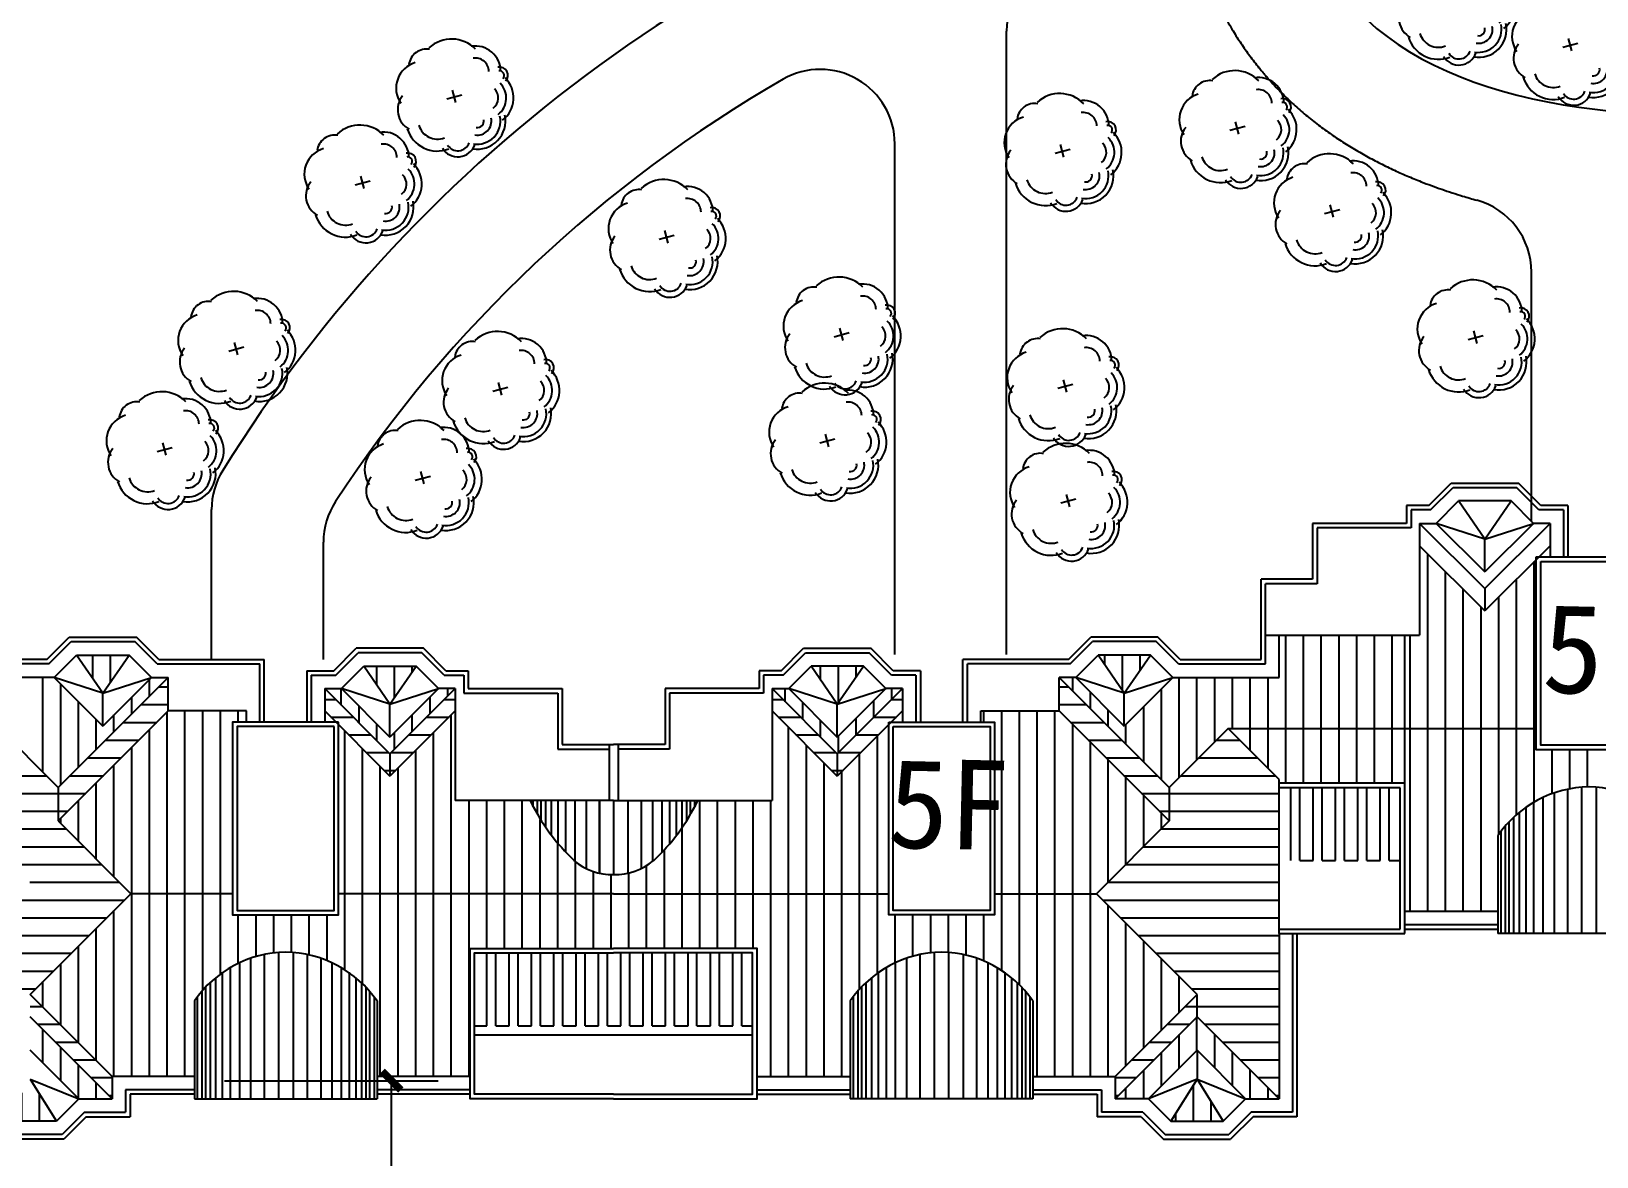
# Model space of a CAD drawing. Extents: x 225694 to 1397201, y -46174 to 794826.
# Drawn here: x 622000 to 663991, y 301805 to 331984 of the extents above; entities that cross this region are included whole.
import ezdxf
from ezdxf.enums import TextEntityAlignment as Align

# ---------------------------------------------------------------- set-up
doc = ezdxf.new("R2010")
doc.units = 0
doc.header["$LTSCALE"] = 0.5
doc.header["$MEASUREMENT"] = 0
for name, color, linetype in [('08-树', 73, 'Continuous'), ('1', 4, 'Continuous'), ('KJ', 8, 'Continuous'), ('PUB_DIM', 3, 'Continuous'), ('ZJ', 7, 'Continuous'), ('屋顶', 135, 'Continuous'), ('树', 124, 'Continuous'), ('路', 40, 'Continuous')]:
    doc.layers.add(name, color=color, linetype=linetype)
doc.styles.add('DIM_FONT', font='SIMPLEX.shx', dxfattribs={"width": 0.8})
doc.styles.add('等线体', font='')
doc.styles.get('等线体').set_extended_font_data('黑体')
doc.dimstyles.new('DIMN500', dxfattribs={"dimscale": 5, "dimtxt": 300, "dimasz": 100, "dimexe": 250, "dimexo": 300, "dimgap": 150, "dimtad": 1, "dimdec": 0, "dimzin": 0, "dimdsep": 46, "dimtxsty": 'DIM_FONT', "dimcen": 0.09, "dimclrt": 7, "dimazin": 2, "dimtfac": 1, "dimtdec": 0, "dimtix": 1, "dimtmove": 2, "dimatfit": 3, "dimfxl": 1, "dimtolj": 1, "dimtzin": 0, "dimarcsym": 0})
pattern_1 = [(90, (-2428162.5, -3655951.4), (-476.25, 3e-14), [])]

# ---------------------------------------------------------------- blocks, each defined once
blk = doc.blocks.new('桂花')
at = {"layer": '08-树', "linetype": 'ByBlock'}
for p, q in [((0, 0), (-316, 0)), ((-149, -187), (-149, 195))]:
    blk.add_line(p, q, dxfattribs=at)
for centre, radius, start, end in [((-612, 656), 626, 75.2533, 173.8893), ((-367, 1210), 204, 31.9374, 177.2865), ((-367, 1210), 110, 31.9374, 177.2865), ((79, 732), 688, 22.6842, 120.5814), ((79, 732), 509, 22.6842, 120.5814), ((-743, 93), 815, 118.8409, 207.9925), ((-612, 656), 332, 75.2533, 173.8893), ((79, 732), 314, 22.6842, 120.5814), ((574, 395), 565, 335.0514, 87.0482), ((574, 395), 687, 335.0514, 87.0482), ((574, 395), 158, 335.0514, 87.0482), ((574, 395), 344, 335.0514, 87.0482), ((868, -183), 294, 286.7742, 55.2785), ((868, -183), 443, 286.7742, 55.2785), ((-1031, -465), 437, 155.3763, 247.6372), ((-552, -692), 652, 181.4394, 289.2262), ((287, -545), 475, 271.8981, 6.291), ((287, -545), 769, 271.8981, 6.291), ((-59, -897), 543, 216.0983, 316.3439)]:
    blk.add_arc(centre, radius, start, end, dxfattribs=at)
blk = doc.blocks.new('GUIHUA')
at = {"layer": '树', "linetype": 'ByBlock', "xscale": 1.0944, "yscale": 1.0944, "zscale": 1.0944}
blk.add_blockref('桂花', (169, -8), dxfattribs=at)
blk = doc.blocks.new('A$C314A2B11')
at = {"layer": '1'}
h = blk.add_hatch(dxfattribs=at)
h.set_pattern_fill('LINE', color=256, scale=150000, style=0)
h.set_pattern_definition([(0, (-603080871, -431817094), (0, 18750), [])])
h.paths.add_polyline_path([(52850, 11312), (55050, 13512), (55050, 16623), (54852, 16614), (52100, 13862), (52100, 12962), (50150, 11012), (52850, 8312), (52850, 7712), (55050, 5512), (55050, 9112)])
h.paths.add_polyline_path([(22300, 7962), (22300, 8862), (19350, 11812), (19350, 8512), (21550, 6312), (19350, 4112), (19350, 512), (21550, 2712), (21550, 3312), (24250, 6012)])
h.paths.add_polyline_path([(48551, 12749), (54929, 12608), (55007, 16126), (48629, 16267)], flags=9)
at = {"layer": 'KJ', "linetype": 'Continuous'}
h = blk.add_hatch(dxfattribs=at)
h.set_pattern_fill('LINE,_O', color=256, scale=150, angle=90)
h.set_pattern_definition(pattern_1)
h.paths.add_polyline_path([(34234, 12980), (32826, 12980), (33530, 11959)])
h.paths.add_polyline_path([(26534, 12680), (25126, 12680), (25830, 11659)])
h.paths.add_polyline_path([(13830, 11659), (14534, 12680), (13126, 12680)])
h.paths.add_polyline_path([(6834, 12980), (5426, 12980), (6130, 11959)])
h.paths.add_polyline_path([(4884, 480), (4180, 1606), (3476, 480)])
h.paths.add_polyline_path([(36184, 480), (35480, 1606), (34776, 480)])
h = blk.add_hatch(dxfattribs=at)
h.set_pattern_fill('LINE,_O', color=256, scale=150)
h.set_pattern_definition([(0, (-2428162.5, -3655951.4), (0, 476.25), [])])
h.paths.add_polyline_path([(15580, 11480), (15580, 12080), (13830, 10330), (13830, 9730)])
h.paths.add_polyline_path([(13830, 10330), (12080, 12080), (12080, 11480), (12380, 11180), (12450, 11180), (12450, 11110), (13830, 9730)])
h.paths.add_polyline_path([(27210, 11110), (27210, 11180), (27280, 11180), (27580, 11480), (27580, 12080), (25830, 10330), (25830, 9730)])
h.paths.add_polyline_path([(24080, 12080), (24080, 11480), (25830, 9730), (25830, 10330)])
h = blk.add_hatch(dxfattribs=at)
h.set_pattern_fill('LINE,_O', color=256, scale=150, angle=90)
h.set_pattern_definition(pattern_1)
h.paths.add_polyline_path([(13830, 10776), (12526, 12080), (12080, 12080), (13830, 10330), (15580, 12080), (15134, 12080)])
h.paths.add_polyline_path([(25830, 10776), (24526, 12080), (24080, 12080), (25830, 10330), (27580, 12080), (27134, 12080)])
for p, q in [((41670, 6112), (41670, 15692)), ((42146, 6112), (42146, 15216)), ((44527, 9041), (44527, 15489)), ((42622, 6112), (42622, 14739)), ((44051, 8701), (44051, 15013)), ((43575, 8175), (43575, 14537)), ((43099, 6112), (43099, 14263)), ((37860, 9542), (37860, 13512)), ((38336, 9542), (38336, 13512)), ((38812, 9542), (38812, 13512)), ((39289, 9542), (39289, 13512)), ((39765, 9542), (39765, 13512)), ((40241, 9542), (40241, 13512)), ((40717, 9542), (40717, 13512)), ((41194, 6112), (41194, 13512)), ((4522, 9838), (4522, 12380)), ((4999, 9499), (4999, 12208)), ((7380, 11880), (7380, 12326)), ((7856, 12356), (7856, 12380)), ((32145, 12015), (32145, 12380)), ((35002, 9702), (35002, 12380)), ((35479, 10179), (35479, 12380)), ((35955, 10655), (35955, 12380)), ((36431, 11012), (36431, 12380)), ((36907, 10416), (36907, 12380)), ((37384, 9940), (37384, 12380)), ((6904, 11404), (6904, 11850)), ((7626, 12126), (7880, 12126)), ((31780, 12126), (32034, 12126)), ((32621, 11539), (32621, 11985)), ((34526, 9634), (34526, 12073)), ((5475, 9975), (5475, 11731)), ((6427, 10927), (6427, 11374)), ((7150, 11650), (7880, 11650)), ((7856, 6580), (7856, 11456)), ((8332, 6580), (8332, 11480)), ((8809, 6580), (8809, 11480)), ((9285, 6580), (9285, 11480)), ((9761, 11180), (9761, 11480)), ((15476, 6580), (15476, 11376)), ((29764, 11180), (29764, 11480)), ((30240, 6580), (30240, 11480)), ((30716, 6580), (30716, 11480)), ((31192, 6580), (31192, 11480)), ((31669, 6580), (31669, 11480)), ((31780, 11650), (32510, 11650)), ((33097, 11063), (33097, 11509)), ((34050, 10110), (34050, 11596)), ((5951, 10451), (5951, 11255)), ((6674, 11174), (7574, 11174)), ((7380, 6580), (7380, 10980)), ((12619, 6580), (12619, 10941)), ((24525, 6580), (24525, 11035)), ((32086, 11174), (32986, 11174)), ((32145, 6580), (32145, 11115)), ((33574, 10586), (33574, 11120)), ((6197, 10697), (7097, 10697)), ((6904, 6580), (6904, 10504)), ((15000, 6580), (15000, 10900)), ((25001, 6580), (25001, 10559)), ((26906, 6580), (26906, 10806)), ((32563, 10697), (33463, 10697)), ((32621, 6580), (32621, 10639)), ((35997, 10697), (36627, 10697)), ((5721, 10221), (6621, 10221)), ((13095, 6580), (13095, 10465)), ((14524, 6580), (14524, 10424)), ((25477, 6580), (25477, 10083)), ((26430, 6580), (26430, 10330)), ((33039, 10221), (33939, 10221)), ((33097, 6897), (33097, 10163)), ((35521, 10221), (37103, 10221)), ((45004, 9262), (45004, 10442)), ((45480, 9391), (45480, 10442)), ((45956, 9441), (45956, 10442)), ((1980, 9745), (4615, 9745)), ((5245, 9745), (6145, 9745)), ((6427, 7033), (6427, 10027)), ((13571, 6580), (13571, 9989)), ((14047, 6580), (14047, 9947)), ((25954, 6580), (25954, 9854)), ((33515, 9745), (34415, 9745)), ((33574, 7374), (33574, 9686)), ((35045, 9745), (37579, 9745)), ((1980, 9269), (4930, 9269)), ((4930, 9269), (5669, 9269)), ((5951, 7509), (5951, 9551)), ((33991, 9269), (34730, 9269)), ((34730, 9269), (37680, 9269)), ((37996, 7467), (37996, 9422)), ((38236, 7467), (38236, 9422)), ((38596, 7467), (38596, 9422)), ((38836, 7467), (38836, 9422)), ((39196, 7467), (39196, 9422)), ((39436, 7467), (39436, 9422)), ((39796, 7467), (39796, 9422)), ((40036, 7467), (40036, 9422)), ((40396, 7467), (40396, 9422)), ((40636, 7467), (40636, 9422)), ((45057, 9281), (45057, 5512)), ((45417, 9379), (45417, 5512)), ((45797, 9434), (45797, 5512)), ((46187, 9434), (46187, 5512)), ((5475, 7985), (5475, 9075)), ((15952, 6580), (15952, 9080)), ((16429, 6580), (16429, 9080)), ((16905, 6580), (16905, 9080)), ((17381, 6580), (17381, 9080)), ((17670, 8920), (17670, 9080)), ((17790, 8702), (17790, 9080)), ((17890, 8538), (17890, 9080)), ((18010, 8356), (18010, 9080)), ((18160, 8150), (18160, 9080)), ((18340, 7926), (18340, 9080)), ((18550, 7694), (18550, 9080)), ((18800, 7452), (18800, 9080)), ((19100, 7260), (19100, 9080)), ((19450, 7131), (19450, 9080)), ((19460, 7133), (19460, 9080)), ((19840, 7094), (19840, 9080)), ((20220, 7133), (20220, 9080)), ((20580, 7260), (20580, 9080)), ((20880, 7452), (20880, 9080)), ((21130, 7694), (21130, 9080)), ((21340, 7926), (21340, 9080)), ((21520, 8150), (21520, 9080)), ((21670, 8356), (21670, 9080)), ((21790, 8538), (21790, 9080)), ((21890, 8702), (21890, 9080)), ((22010, 8920), (22010, 9080)), ((22144, 6580), (22144, 9080)), ((22620, 6580), (22620, 9080)), ((23096, 6580), (23096, 9080)), ((23572, 6580), (23572, 9080)), ((24049, 6580), (24049, 9080)), ((34050, 7850), (34050, 9210)), ((44297, 8906), (44297, 5512)), ((44507, 9029), (44507, 5512)), ((44757, 9160), (44757, 5512)), ((2268, 8792), (4930, 8792)), ((4930, 8792), (5192, 8792)), ((4999, 8461), (4999, 8599)), ((17857, 6580), (17857, 8558)), ((34468, 8792), (34730, 8792)), ((34526, 8326), (34526, 8734)), ((34730, 8792), (37680, 8792)), ((43847, 8505), (43847, 5512)), ((43967, 8625), (43967, 5512)), ((44117, 8757), (44117, 5512)), ((2744, 8316), (5144, 8316)), ((21667, 6580), (21667, 8353)), ((34516, 8316), (37680, 8316)), ((43627, 8246), (43627, 5512)), ((43747, 8395), (43747, 5512)), ((3220, 7840), (5620, 7840)), ((18334, 6580), (18334, 7911)), ((21191, 6580), (21191, 7759)), ((34040, 7840), (37680, 7840)), ((3696, 7364), (6096, 7364)), ((18810, 6580), (18810, 7428)), ((19286, 6580), (19286, 7176)), ((20715, 6580), (20715, 7335)), ((33564, 7364), (37680, 7364)), ((38236, 7467), (38596, 7467)), ((38836, 7467), (39196, 7467)), ((39436, 7467), (39796, 7467)), ((40036, 7467), (40396, 7467)), ((40636, 7467), (40930, 7467)), ((4173, 6887), (6573, 6887)), ((19762, 6580), (19762, 7094)), ((20239, 6580), (20239, 7137)), ((33087, 6887), (37680, 6887)), ((3711, 6411), (6711, 6411)), ((6904, 1680), (6904, 6580)), ((7380, 1680), (7380, 6580)), ((7856, 1680), (7856, 6580)), ((8332, 1680), (8332, 6580)), ((8809, 3992), (8809, 6580)), ((9285, 4427), (9285, 6580)), ((12619, 4538), (12619, 6580)), ((13095, 4162), (13095, 6580)), ((13571, 1680), (13571, 6580)), ((14047, 1680), (14047, 6580)), ((14524, 1680), (14524, 6580)), ((15000, 1680), (15000, 6580)), ((15476, 1680), (15476, 6580)), ((15952, 1680), (15952, 6580)), ((16429, 5110), (16429, 6580)), ((16905, 5110), (16905, 6580)), ((17381, 5110), (17381, 6580)), ((17857, 5110), (17857, 6580)), ((18334, 5110), (18334, 6580)), ((18810, 5110), (18810, 6580)), ((19286, 5110), (19286, 6580)), ((19762, 5110), (19762, 6580)), ((20239, 5110), (20239, 6580)), ((20715, 5110), (20715, 6580)), ((21191, 5110), (21191, 6580)), ((21667, 5110), (21667, 6580)), ((22144, 5110), (22144, 6580)), ((22620, 5110), (22620, 6580)), ((23096, 5110), (23096, 6580)), ((23572, 5110), (23572, 6580)), ((24049, 1680), (24049, 6580)), ((24525, 1680), (24525, 6580)), ((25001, 1680), (25001, 6580)), ((25477, 1680), (25477, 6580)), ((25954, 1680), (25954, 6580)), ((26430, 4023), (26430, 6580)), ((26906, 4447), (26906, 6580)), ((30240, 4521), (30240, 6580)), ((30716, 4136), (30716, 6580)), ((31192, 1680), (31192, 6580)), ((31669, 1680), (31669, 6580)), ((32145, 1680), (32145, 6580)), ((32621, 1680), (32621, 6580)), ((32949, 6411), (37680, 6411)), ((3235, 5935), (6235, 5935)), ((6427, 1680), (6427, 6127)), ((9761, 4713), (9761, 6010)), ((10237, 4894), (10237, 6010)), ((10714, 4990), (10714, 6010)), ((11190, 5004), (11190, 6010)), ((11666, 4936), (11666, 6010)), ((12142, 4785), (12142, 6010)), ((27382, 4726), (27382, 6010)), ((27859, 4902), (27859, 6010)), ((28335, 4993), (28335, 6010)), ((28811, 5002), (28811, 6010)), ((29287, 4929), (29287, 6010)), ((29764, 4774), (29764, 6010)), ((33097, 1680), (33097, 6263)), ((33425, 5935), (37680, 5935)), ((5951, 2109), (5951, 5651)), ((33574, 1974), (33574, 5786)), ((2759, 5459), (5759, 5459)), ((5475, 2585), (5475, 5175)), ((33901, 5459), (37680, 5459)), ((34050, 2450), (34050, 5310)), ((2282, 4982), (5282, 4982)), ((4999, 3061), (4999, 4699)), ((9793, 4728), (9793, 1080)), ((10093, 4849), (10093, 1080)), ((10453, 4947), (10453, 1080)), ((10843, 5002), (10843, 1080)), ((11233, 5002), (11233, 1080)), ((11613, 4947), (11613, 1080)), ((11973, 4849), (11973, 1080)), ((12273, 4728), (12273, 1080)), ((16426, 3035), (16426, 4990)), ((16666, 3035), (16666, 4990)), ((17026, 3035), (17026, 4990)), ((17266, 3035), (17266, 4990)), ((17626, 3035), (17626, 4990)), ((17866, 3035), (17866, 4990)), ((18226, 3035), (18226, 4990)), ((18466, 3035), (18466, 4990)), ((18826, 3035), (18826, 4990)), ((19066, 3035), (19066, 4990)), ((19426, 3035), (19426, 4990)), ((19666, 3035), (19666, 4990)), ((20026, 3035), (20026, 4990)), ((20266, 3035), (20266, 4990)), ((20626, 3035), (20626, 4990)), ((20866, 3035), (20866, 4990)), ((21226, 3035), (21226, 4990)), ((21466, 3035), (21466, 4990)), ((21826, 3035), (21826, 4990)), ((22066, 3035), (22066, 4990)), ((22426, 3035), (22426, 4990)), ((22666, 3035), (22666, 4990)), ((23026, 3035), (23026, 4990)), ((23266, 3035), (23266, 4990)), ((27387, 4728), (27387, 1080)), ((27687, 4849), (27687, 1080)), ((28047, 4947), (28047, 1080)), ((28427, 5002), (28427, 1080)), ((28817, 5002), (28817, 1080)), ((29207, 4947), (29207, 1080)), ((29567, 4849), (29567, 1080)), ((29867, 4728), (29867, 1080)), ((34378, 4982), (37680, 4982)), ((34526, 2926), (34526, 4834)), ((1980, 4506), (4806, 4506)), ((4522, 3538), (4522, 4222)), ((9153, 4325), (9153, 1080)), ((9333, 4474), (9333, 1080)), ((9543, 4597), (9543, 1080)), ((12523, 4597), (12523, 1080)), ((12733, 4474), (12733, 1080)), ((12913, 4325), (12913, 1080)), ((26747, 4325), (26747, 1080)), ((26927, 4474), (26927, 1080)), ((27137, 4597), (27137, 1080)), ((30117, 4597), (30117, 1080)), ((30327, 4474), (30327, 1080)), ((30507, 4325), (30507, 1080)), ((34854, 4506), (37680, 4506)), ((35002, 3402), (35002, 4358)), ((1980, 4030), (4330, 4030)), ((8663, 3814), (8663, 1080)), ((8783, 3963), (8783, 1080)), ((8883, 4073), (8883, 1080)), ((9003, 4193), (9003, 1080)), ((13063, 4193), (13063, 1080)), ((13183, 4073), (13183, 1080)), ((13283, 3963), (13283, 1080)), ((13403, 3814), (13403, 1080)), ((26257, 3814), (26257, 1080)), ((26377, 3963), (26377, 1080)), ((26477, 4073), (26477, 1080)), ((26597, 4193), (26597, 1080)), ((30657, 4193), (30657, 1080)), ((30777, 4073), (30777, 1080)), ((30877, 3963), (30877, 1080)), ((30997, 3814), (30997, 1080)), ((35330, 4030), (37680, 4030)), ((35479, 3879), (35479, 3881)), ((4180, 3554), (4506, 3554)), ((35154, 3554), (35480, 3554)), ((35480, 3554), (37680, 3554)), ((4383, 3077), (4983, 3077)), ((16100, 3035), (16426, 3035)), ((16666, 3035), (17026, 3035)), ((17266, 3035), (17626, 3035)), ((17866, 3035), (18226, 3035)), ((18466, 3035), (18826, 3035)), ((19066, 3035), (19426, 3035)), ((19666, 3035), (20026, 3035)), ((20266, 3035), (20626, 3035)), ((20866, 3035), (21226, 3035)), ((21466, 3035), (21826, 3035)), ((22066, 3035), (22426, 3035)), ((22666, 3035), (23026, 3035)), ((23266, 3035), (23560, 3035)), ((34677, 3077), (35277, 3077)), ((35479, 2382), (35479, 3279)), ((35683, 3077), (37680, 3077)), ((4522, 2041), (4522, 2938)), ((4859, 2601), (5459, 2601)), ((16100, 2795), (23560, 2795)), ((34201, 2601), (34801, 2601)), ((35002, 1906), (35002, 2802)), ((35955, 1909), (35955, 2805)), ((36159, 2601), (37680, 2601)), ((4999, 1565), (4999, 2461)), ((5335, 2125), (5935, 2125)), ((33725, 2125), (34325, 2125)), ((34526, 1430), (34526, 2326)), ((36431, 1432), (36431, 2329)), ((36635, 2125), (37680, 2125)), ((5475, 1089), (5475, 1985)), ((34050, 1080), (34050, 1850)), ((36907, 1080), (36907, 1853)), ((5811, 1649), (6380, 1649)), ((5951, 1080), (5951, 1509)), ((33280, 1649), (33849, 1649)), ((33574, 1080), (33574, 1374)), ((37111, 1649), (37680, 1649)), ((37384, 1080), (37384, 1376)), ((6288, 1172), (6380, 1172)), ((33280, 1172), (33372, 1172)), ((37588, 1172), (37680, 1172))]:
    blk.add_line(p, q, dxfattribs=at)
at = {"layer": '屋顶'}
for p, q in [((41698, 16992), (42298, 17592)), ((41747, 16872), (42347, 17472)), ((42298, 17592), (44102, 17592)), ((42347, 17472), (44053, 17472)), ((44653, 16872), (44053, 17472)), ((44702, 16992), (44102, 17592)), ((41698, 16992), (41100, 16992)), ((41100, 16992), (41100, 16512)), ((41100, 16992), (41100, 16512)), ((41747, 16872), (41220, 16872)), ((41220, 16872), (41220, 16392)), ((41220, 16872), (41220, 16392)), ((41896, 16512), (42496, 17112)), ((43904, 17112), (42496, 17112)), ((43200, 16091), (42496, 17112)), ((43200, 16091), (43904, 17112)), ((44504, 16512), (43904, 17112)), ((45310, 16872), (44653, 16872)), ((45430, 16992), (44702, 16992)), ((45310, 16872), (45310, 15612)), ((45430, 16992), (45430, 15612)), ((38580, 16512), (38580, 15012)), ((41100, 16512), (38580, 16512)), ((38700, 16392), (38700, 14892)), ((41220, 16392), (38700, 16392)), ((41450, 16512), (41896, 16512)), ((41450, 16512), (41450, 13512)), ((41450, 16512), (43200, 14762)), ((41896, 16512), (43200, 15208)), ((43200, 16091), (41896, 16512)), ((44950, 16512), (43200, 14762)), ((44504, 16512), (43200, 15208)), ((43200, 16091), (44504, 16512)), ((44950, 16512), (44504, 16512)), ((44950, 16512), (44950, 15612)), ((43200, 15208), (43200, 16091)), ((41450, 15912), (43200, 14162)), ((44950, 15912), (43200, 14162)), ((38580, 15012), (37200, 15012)), ((37200, 12860), (37200, 15012)), ((38700, 14892), (37320, 14892)), ((37320, 12740), (37320, 14892)), ((43200, 14762), (43200, 14162)), ((4628, 12860), (5228, 13460)), ((5228, 13460), (7032, 13460)), ((7632, 12860), (7032, 13460)), ((32028, 12860), (32628, 13460)), ((34432, 13460), (32628, 13460)), ((35032, 12860), (34432, 13460)), ((37320, 13512), (41450, 13512)), ((37680, 12380), (37680, 13512)), ((41050, 5512), (41050, 13512)), ((4677, 12740), (5277, 13340)), ((5277, 13340), (6983, 13340)), ((7583, 12740), (6983, 13340)), ((12328, 12560), (12928, 13160)), ((12377, 12440), (12977, 13040)), ((14732, 13160), (12928, 13160)), ((14683, 13040), (12977, 13040)), ((15283, 12440), (14683, 13040)), ((15332, 12560), (14732, 13160)), ((24328, 12560), (24928, 13160)), ((24377, 12440), (24977, 13040)), ((24928, 13160), (26732, 13160)), ((24977, 13040), (26683, 13040)), ((27283, 12440), (26683, 13040)), ((27332, 12560), (26732, 13160)), ((32077, 12740), (32677, 13340)), ((34383, 13340), (32677, 13340)), ((34983, 12740), (34383, 13340)), ((4628, 12860), (1500, 12860)), ((4677, 12740), (1620, 12740)), ((4826, 12380), (5426, 12980)), ((6130, 11959), (5426, 12980)), ((5426, 12980), (6834, 12980)), ((6130, 11959), (6834, 12980)), ((7434, 12380), (6834, 12980)), ((7583, 12740), (10340, 12740)), ((7632, 12860), (10460, 12860)), ((10340, 11180), (10340, 12740)), ((10460, 11180), (10460, 12860)), ((12526, 12080), (13126, 12680)), ((13830, 11659), (13126, 12680)), ((13126, 12680), (14534, 12680)), ((13830, 11659), (14534, 12680)), ((15134, 12080), (14534, 12680)), ((24526, 12080), (25126, 12680)), ((25830, 11659), (25126, 12680)), ((26534, 12680), (25126, 12680)), ((25830, 11659), (26534, 12680)), ((27134, 12080), (26534, 12680)), ((29200, 11180), (29200, 12860)), ((32028, 12860), (29200, 12860)), ((29320, 11180), (29320, 12740)), ((32077, 12740), (29320, 12740)), ((32226, 12380), (32826, 12980)), ((33530, 11959), (32826, 12980)), ((34234, 12980), (32826, 12980)), ((33530, 11959), (34234, 12980)), ((34834, 12380), (34234, 12980)), ((34983, 12740), (37320, 12740)), ((35032, 12860), (37200, 12860)), ((4826, 12380), (1980, 12380)), ((1980, 12380), (4930, 9430)), ((6130, 11959), (4826, 12380)), ((4826, 12380), (6130, 11076)), ((7880, 12380), (4930, 9430)), ((6130, 11959), (7434, 12380)), ((7434, 12380), (6130, 11076)), ((7434, 12380), (7880, 12380)), ((7880, 11480), (7880, 12380)), ((11600, 12560), (12328, 12560)), ((11600, 12560), (11600, 11180)), ((11720, 12440), (12377, 12440)), ((11720, 12440), (11720, 11180)), ((15283, 12440), (15810, 12440)), ((15332, 12560), (15930, 12560)), ((15810, 12440), (15810, 11960)), ((15810, 12440), (15810, 11960)), ((15930, 12560), (15930, 12080)), ((15930, 12560), (15930, 12080)), ((23730, 12560), (23730, 12080)), ((23730, 12560), (23730, 12080)), ((24328, 12560), (23730, 12560)), ((23850, 12440), (23850, 11960)), ((23850, 12440), (23850, 11960)), ((24377, 12440), (23850, 12440)), ((27940, 12440), (27283, 12440)), ((28060, 12560), (27332, 12560)), ((27940, 12440), (27940, 11180)), ((28060, 12560), (28060, 11180)), ((32226, 12380), (31780, 12380)), ((31780, 11480), (31780, 12380)), ((31780, 12380), (34730, 9430)), ((32226, 12380), (33530, 11076)), ((33530, 11959), (32226, 12380)), ((34834, 12380), (33530, 11076)), ((33530, 11959), (34834, 12380)), ((34834, 12380), (37680, 12380)), ((6130, 11076), (6130, 11959)), ((12080, 12080), (12526, 12080)), ((12080, 12080), (13830, 10330)), ((12080, 12080), (12080, 11180)), ((12526, 12080), (13830, 10776)), ((13830, 11659), (12526, 12080)), ((15134, 12080), (13830, 10776)), ((13830, 11659), (15134, 12080)), ((15580, 12080), (13830, 10330)), ((15580, 12080), (15134, 12080)), ((15580, 12080), (15580, 9080)), ((15810, 11960), (18330, 11960)), ((15930, 12080), (18450, 12080)), ((18330, 11960), (18330, 10460)), ((18450, 12080), (18450, 10580)), ((21210, 12080), (21210, 10580)), ((23730, 12080), (21210, 12080)), ((21330, 11960), (21330, 10460)), ((23850, 11960), (21330, 11960)), ((24080, 12080), (24080, 9080)), ((24080, 12080), (24526, 12080)), ((24080, 12080), (25830, 10330)), ((25830, 11659), (24526, 12080)), ((24526, 12080), (25830, 10776)), ((25830, 11659), (27134, 12080)), ((27134, 12080), (25830, 10776)), ((27580, 12080), (25830, 10330)), ((27580, 12080), (27134, 12080)), ((27580, 12080), (27580, 11180)), ((33530, 11076), (33530, 11959)), ((7880, 11480), (4930, 8530)), ((9980, 11480), (7880, 11480)), ((9980, 11180), (9980, 11480)), ((12080, 11480), (13830, 9730)), ((13830, 10776), (13830, 11659)), ((15580, 11480), (13830, 9730)), ((24080, 11480), (25830, 9730)), ((25830, 10776), (25830, 11659)), ((27580, 11480), (25830, 9730)), ((29680, 11180), (29680, 11480)), ((29680, 11480), (31780, 11480)), ((31780, 11480), (34730, 8530)), ((36312, 11012), (34730, 9430)), ((37680, 9644), (36312, 11012)), ((36312, 11012), (44580, 11012)), ((18450, 10580), (19830, 10580)), ((19711, 10580), (19711, 9080)), ((21210, 10580), (19830, 10580)), ((19949, 10580), (19949, 9080)), ((13830, 10330), (13830, 9730)), ((18330, 10460), (19711, 10460)), ((21330, 10460), (19949, 10460)), ((25830, 10330), (25830, 9730)), ((4930, 9430), (4930, 8530)), ((34730, 9430), (34730, 8530)), ((37680, 5512), (37680, 9644)), ((41050, 9542), (37680, 9542)), ((40930, 9422), (37680, 9422)), ((40930, 5632), (40930, 9422)), ((19830, 9080), (15580, 9080)), ((19830, 9080), (24080, 9080)), ((4930, 8530), (6880, 6580)), ((34730, 8530), (32780, 6580)), ((43547, 8135), (43547, 5512)), ((43547, 8135), (43547, 5512)), ((4180, 3880), (6880, 6580)), ((9610, 6580), (6880, 6580)), ((19830, 6580), (12450, 6580)), ((19830, 6580), (27210, 6580)), ((30050, 6580), (32780, 6580)), ((35480, 3880), (32780, 6580)), ((41047, 6112), (43547, 6112)), ((37680, 5632), (40930, 5632)), ((37680, 5512), (41050, 5512)), ((37680, 5512), (37680, 1080)), ((38040, 5512), (38040, 720)), ((38160, 5512), (38160, 600)), ((41047, 5752), (43547, 5752)), ((41047, 5632), (43547, 5632)), ((48447, 5512), (43547, 5512)), ((48447, 5512), (43547, 5512)), ((6380, 1680), (4180, 3880)), ((33280, 1680), (35480, 3880)), ((35480, 3280), (35480, 3880)), ((8583, 3703), (8583, 1080)), ((13483, 3703), (13483, 1080)), ((26177, 3703), (26177, 1080)), ((26177, 3703), (26177, 1080)), ((31077, 3703), (31077, 1080)), ((31077, 3703), (31077, 1080)), ((6380, 1080), (4180, 3280)), ((33280, 1080), (35480, 3280)), ((37680, 1080), (35480, 3280)), ((5484, 1080), (4180, 2384)), ((34176, 1080), (35480, 2384)), ((36784, 1080), (35480, 2384)), ((35480, 2384), (35480, 1606)), ((6380, 1680), (6380, 1080)), ((8583, 1680), (6380, 1680)), ((15983, 1680), (13483, 1680)), ((23677, 1680), (26177, 1680)), ((31077, 1680), (33280, 1680)), ((33280, 1680), (33280, 1080)), ((4180, 1606), (5484, 1080)), ((4180, 1606), (4884, 480)), ((6740, 1320), (6740, 720)), ((8583, 1320), (6740, 1320)), ((15983, 1320), (13483, 1320)), ((23677, 1320), (26177, 1320)), ((31077, 1320), (32920, 1320)), ((32920, 1320), (32920, 720)), ((35480, 1606), (34176, 1080)), ((35480, 1606), (34776, 480)), ((35480, 1606), (36784, 1080)), ((35480, 1606), (36184, 480)), ((5484, 1080), (4884, 480)), ((5484, 1080), (6380, 1080)), ((6860, 1200), (6860, 600)), ((8583, 1200), (6860, 1200)), ((8583, 1080), (13483, 1080)), ((15983, 1200), (13483, 1200)), ((23677, 1200), (26177, 1200)), ((31077, 1080), (26177, 1080)), ((31077, 1080), (26177, 1080)), ((31077, 1200), (32800, 1200)), ((32800, 1200), (32800, 600)), ((34176, 1080), (33280, 1080)), ((34176, 1080), (34776, 480)), ((36184, 480), (36784, 1080)), ((36784, 1080), (37680, 1080)), ((4884, 480), (3476, 480)), ((5633, 720), (5033, 120)), ((5682, 600), (5082, 0)), ((5633, 720), (6740, 720)), ((5682, 600), (6860, 600)), ((33978, 600), (32800, 600)), ((34027, 720), (32920, 720)), ((33978, 600), (34578, 0)), ((34027, 720), (34627, 120)), ((34776, 480), (36184, 480)), ((36933, 720), (36333, 120)), ((36982, 600), (36382, 0)), ((38040, 720), (36933, 720)), ((38160, 600), (36982, 600)), ((5033, 120), (3327, 120)), ((34627, 120), (36333, 120)), ((5082, 0), (3278, 0)), ((34578, 0), (36382, 0))]:
    blk.add_line(p, q, dxfattribs=at)
for points in [[(44580, 15612), (47420, 15612), (47420, 10442), (44580, 10442)], [(44700, 15492), (47300, 15492), (47300, 10562), (44700, 10562)], [(12450, 11180), (9610, 11180), (9610, 6010), (12450, 6010)], [(12330, 11060), (9730, 11060), (9730, 6130), (12330, 6130)], [(27210, 11180), (30050, 11180), (30050, 6010), (27210, 6010)], [(27330, 11060), (29930, 11060), (29930, 6130), (27330, 6130)]]:
    blk.add_lwpolyline(points, close=True, dxfattribs=at)
for points in [[(19830, 1080), (15980, 1080), (15980, 5110), (19830, 5110)], [(19830, 1080), (23680, 1080), (23680, 5110), (19830, 5110)], [(19830, 1200), (16100, 1200), (16100, 4990), (19830, 4990)], [(19830, 1200), (23560, 1200), (23560, 4990), (19830, 4990)]]:
    blk.add_lwpolyline(points, dxfattribs=at)
for centre, radius, start, end in [((46030, 6430), 3012, 90.631, 145.5201), ((46030, 6430), 3012, 90.631, 145.5201), ((45964, 6430), 3012, 34.4799, 89.369), ((45964, 6430), 3012, 34.4799, 89.369), ((22399, 11386), 5333, 205.619, 227.314), ((17281, 11386), 5333, 312.686, 334.381), ((19794, 8707), 1613, 230.2977, 271.2831), ((19866, 8707), 1613, 268.7169, 309.7023), ((11066, 1998), 3012, 90.631, 145.5201), ((11000, 1998), 3012, 34.4799, 89.369), ((28660, 1998), 3012, 90.631, 145.5201), ((28660, 1998), 3012, 90.631, 145.5201), ((28594, 1998), 3012, 34.4799, 89.369), ((28594, 1998), 3012, 34.4799, 89.369)]:
    blk.add_arc(centre, radius, start, end, dxfattribs=at)
at = {"layer": 'ZJ', "color": 0, "linetype": 'Continuous', "style": '等线体'}
for p in [(46380, 13116), (28821, 8960)]:
    blk.add_text('5F', height=2400, rotation=358.7354, dxfattribs=at).set_placement(p, align=Align.MIDDLE)
blk = doc.blocks.new('_ArchTick')
at = {"color": 0, "linetype": 'ByBlock'}
blk.add_lwpolyline([(-0.5, -0.5, 0.4, 0.4, 0), (0.5, 0.5, 0.4, 0.4, 0)], format="xyseb", dxfattribs=at)
blk = doc.blocks.new('*U70')
at = {"color": 0, "lineweight": -2}
for p, q in [((627178, 303841), (632912, 303841)), ((631662, 284641), (631662, 303841)), ((631662, 284641), (631662, 303841)), ((627178, 284641), (632912, 284641))]:
    blk.add_line(p, q, dxfattribs=at)
at = {"layer": 'DEFPOINTS', "color": 0}
for p in [(625678, 303841), (625678, 284641)]:
    blk.add_point(p, dxfattribs=at)
at = {"color": 0, "lineweight": -2, "xscale": 500, "yscale": 500, "zscale": 500}
for p, rotation in [((631662, 303841), 90), ((631662, 284641), 270)]:
    blk.add_blockref('_ArchTick', p, dxfattribs=dict(at, rotation=rotation))
at = {"color": 7, "insert": (630162, 294241), "char_height": 1500, "width": 0.000000001, "attachment_point": 5, "rotation": 90, "style": 'DIM_FONT'}
blk.add_mtext('\\A1;19200', dxfattribs=at)

msp = doc.modelspace()

# ---------------------------------------------------------------- linework, layer by layer
at = {"layer": '路', "color": 7}
for p, q in [((648163.6, 315275.7), (648163.6, 331983.6)), ((645163.6, 315275.7), (645163.6, 328963)), ((662241.3, 318841.4), (662241.3, 325527.4)), ((626836.4, 315137), (626836.4, 319156)), ((629836.4, 315137), (629836.4, 318281.4))]:
    msp.add_line(p, q, dxfattribs=at)
for centre, radius, start, end in [((659844.5, 299927.1), 38486.4, 103.74456, 148.19589), ((650163.6, 331983.6), 2000, 106.80404, 180), ((643163.6, 328963), 2000, 0, 119.87698), ((659844.5, 299927.1), 35486.4, 119.87698, 146.76227), ((660241.3, 325527.4), 2000, 0, 74.53293), ((628836.4, 319156), 2000, 148.19589, 180), ((631836.4, 318281.4), 2000, 146.76227, 180)]:
    msp.add_arc(centre, radius, start, end, dxfattribs=at)
for points, knots in [([(649615.9, 352833.3), (651123.7, 351335.5), (656403.4, 346090.8), (653181.8, 330686.4), (665147.5, 329349.5), (669825.9, 329983.9), (669904.8, 329995)], [0, 0, 0, 0, 6249.248791, 21881.9735561, 34536.591185, 34754.2760212, 34754.2760212, 34754.2760212, 34754.2760212]), ([(653595.9, 333227.7), (653596.2, 333227), (653596.5, 333226.2), (653657.7, 333086.9), (653721.7, 332948.7), (653856.6, 332673.2), (653927.5, 332536.1), (654076.7, 332263.2), (654155, 332127.6), (654305.9, 331880.6), (654377.3, 331768.9), (654525.8, 331547.5), (654602.9, 331437.7), (654763, 331220.3), (654845.9, 331112.8), (654957.4, 330975.2), (654983.1, 330943.9), (655019, 330900.8), (655029, 330888.9), (655046.1, 330868.6), (655053.3, 330860.1), (655067.7, 330843.1), (655074.9, 330834.6), (655096.6, 330809.3), (655111.2, 330792.5), (655154.9, 330742.1), (655184.2, 330708.9), (655273, 330609.8), (655333, 330544.8), (655494.9, 330374.7), (655598.3, 330271.3), (655808.9, 330070.4), (655916.2, 329972.9), (656134.3, 329783.6), (656245.1, 329691.8), (656469.8, 329513.7), (656583.8, 329427.4), (656814.5, 329260.3), (656931.2, 329179.5), (657167.3, 329022.9), (657286.5, 328947.3), (657527.3, 328800.9), (657648.8, 328730.2), (657893.8, 328593.7), (658017.3, 328527.7), (658266.1, 328400.5), (658391.5, 328339.2), (658643.8, 328220.9), (658770.7, 328163.9), (659026.2, 328054.1), (659154.6, 328001.3), (659466.3, 327878.6), (659650.2, 327810.8), (660020.4, 327682.6), (660206.7, 327622.2), (660520.5, 327526.9), (660647.4, 327490.2), (660774.7, 327454.9)], [19741.5850632, 19741.5850632, 19741.5850632, 19741.5850632, 19743.4721957, 19743.4721957, 20108.2959478, 20108.2959478, 20473.1196999, 20473.1196999, 20837.943452, 20837.943452, 21142.6088701, 21142.6088701, 21447.2742882, 21447.2742882, 21751.9397064, 21751.9397064, 21842.1989443, 21842.1989443, 21876.5715324, 21876.5715324, 21901.2827187, 21901.2827187, 21925.9939049, 21925.9939049, 21975.4162774, 21975.4162774, 22074.2610223, 22074.2610223, 22271.9505122, 22271.9505122, 22600.731478, 22600.731478, 22929.5124438, 22929.5124438, 23258.2934097, 23258.2934097, 23587.0743755, 23587.0743755, 23915.8553413, 23915.8553413, 24244.6363071, 24244.6363071, 24573.417273, 24573.417273, 24902.1982388, 24902.1982388, 25230.9792046, 25230.9792046, 25559.7601705, 25559.7601705, 25888.5411363, 25888.5411363, 26353.2782311, 26353.2782311, 26818.0153258, 26818.0153258, 27131.4926775, 27131.4926775, 27131.4926775, 27131.4926775])]:
    msp.add_open_spline(points, degree=3, knots=knots, dxfattribs=at)

# ---------------------------------------------------------------- block references
at = {"layer": 'ZJ', "color": 7, "linetype": 'Continuous'}
msp.add_blockref('A$C314A2B11', (617790.2, 302277), dxfattribs=at)
at = {"layer": '树', "color": 7, "rotation": 284.9686464037668}
for p in [(660206.4, 332697.9), (663284.4, 331621.4), (633351, 330237.3), (654358.2, 329391.5), (649664.3, 328776.3), (630888.6, 327930.5), (656897.6, 327161.6), (639045.2, 326469.6), (643739.2, 323855.2), (660745.1, 323778.4), (627502.8, 323470.8), (634582.2, 322394.3), (649741.3, 322471.2), (625579, 320779.6), (643354.4, 321010.2), (632504.5, 320010.6), (649818.2, 319395.5)]:
    msp.add_blockref('GUIHUA', p, dxfattribs=at)

# ---------------------------------------------------------------- dimensions: what is measured, and where the dimension line sits
at = {"layer": 'PUB_DIM', "color": 7}
dim = msp.add_aligned_dim(p1=(625678.3, 284640.9), p2=(625678.3, 303840.9), distance=-5983.7, dimstyle='DIMN500', dxfattribs=at)
dim.commit()
dim.dimension.update_dxf_attribs({"geometry": '*U70', "text_midpoint": (630162, 294240.9)})

doc.saveas('drawing.dxf')
